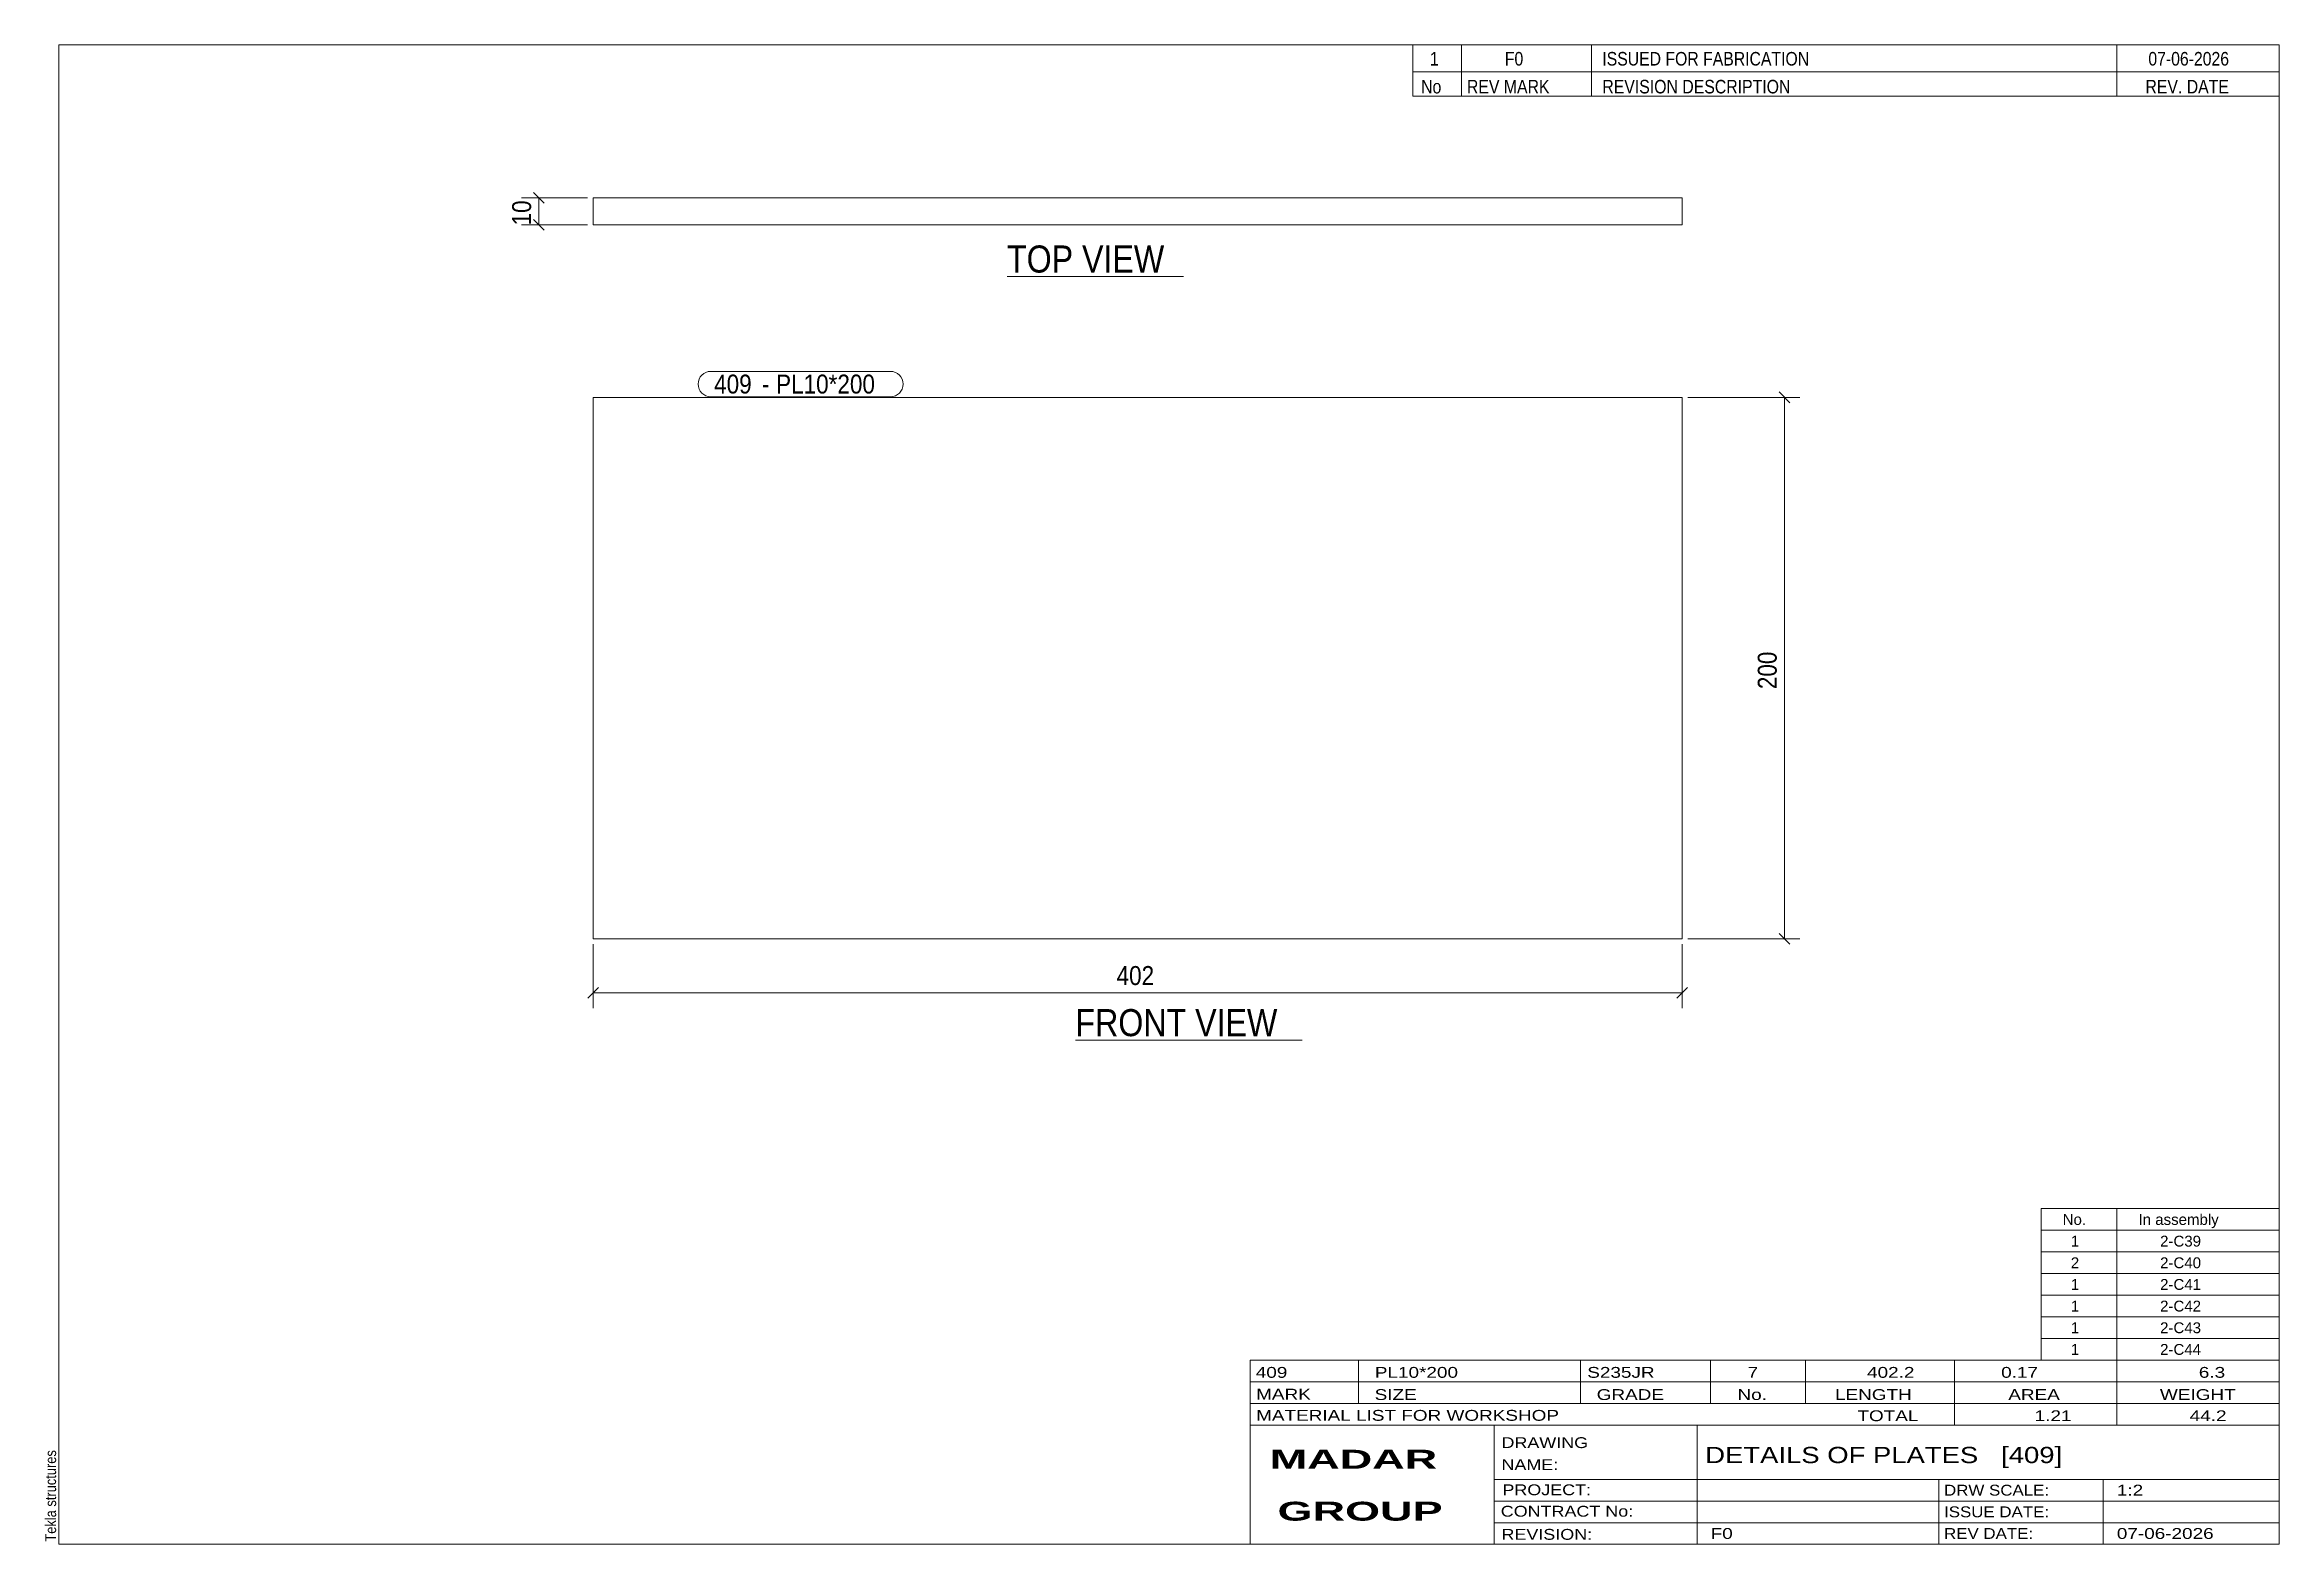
# Model space of a CAD drawing. Header units: millimetres. Extents: x 2 to 415, y 5 to 282.
import ezdxf

# ---------------------------------------------------------------- set-up
doc = ezdxf.new("R2010")
doc.units = ezdxf.units.MM
doc.linetypes.add('XKITLINE00', pattern=[0])
for name, color, linetype, lineweight in [('Dimensions', 7, 'Continuous', 0), ('DrawingSheet', 5, 'Continuous', 0), ('OtherObjectType', 7, 'Continuous', 0), ('Part', 2, 'Continuous', 0), ('PartMark', 7, 'Continuous', 0)]:
    doc.layers.add(name, color=color, linetype=linetype, lineweight=lineweight)
doc.styles.add('ARIAL', font='ARIAL.TTF')
doc.styles.add('ARIAL_BOLD', font='ARIALBD.TTF')
doc.styles.add('ARIAL_NARROW', font='ARIALN.TTF')

# ---------------------------------------------------------------- blocks, each defined once
blk = doc.blocks.new('*A1')
at = {"layer": 'Part', "color": 2, "linetype": 'XKITLINE00', "lineweight": 0}
for p, q in [((103.65, 216.86), (103.65, 116.86)), ((304.76, 216.86), (103.65, 216.86)), ((304.76, 116.86), (304.76, 216.86)), ((103.65, 116.86), (304.76, 116.86))]:
    blk.add_line(p, q, dxfattribs=at)
blk = doc.blocks.new('*A2')
at = {"layer": 'Part', "color": 2, "linetype": 'XKITLINE00', "lineweight": 0}
for p, q in [((304.76, 253.7), (103.65, 253.7)), ((103.65, 253.7), (103.65, 248.7)), ((304.76, 253.7), (304.76, 248.7)), ((304.76, 248.7), (103.65, 248.7))]:
    blk.add_line(p, q, dxfattribs=at)
blk = doc.blocks.new('*A3')
at = {"layer": 'DrawingSheet', "color": 5, "linetype": 'XKITLINE00', "lineweight": 0}
for p, q in [((415, 282), (5, 282)), ((5, 282), (5, 5)), ((415, 5), (415, 282)), ((5, 5), (415, 5))]:
    blk.add_line(p, q, dxfattribs=at)
at = {"layer": 'DrawingSheet', "color": 5, "style": 'ARIAL', "width": 0.85}
blk.add_text('Tekla structures', height=2, rotation=90, dxfattribs=at).set_placement((4.5, 5.5))
blk = doc.blocks.new('*A4')
at = {"layer": 'OtherObjectType', "color": 7, "linetype": 'XKITLINE00', "lineweight": 0}
for p, q in [((371, 67), (415, 67)), ((371, 63), (371, 67)), ((385, 63), (385, 67)), ((415, 63), (415, 67)), ((371, 63), (415, 63)), ((371, 59), (371, 63)), ((385, 59), (385, 63)), ((415, 59), (415, 63)), ((371, 59), (415, 59)), ((371, 55), (371, 59)), ((385, 55), (385, 59)), ((415, 55), (415, 59)), ((371, 55), (415, 55)), ((371, 51), (371, 55)), ((385, 51), (385, 55)), ((415, 51), (415, 55)), ((371, 51), (415, 51)), ((371, 47), (371, 51)), ((385, 47), (385, 51)), ((415, 47), (415, 51)), ((371, 47), (415, 47)), ((371, 43), (371, 47)), ((385, 43), (385, 47)), ((415, 43), (415, 47)), ((371, 43), (415, 43)), ((371, 39), (371, 43)), ((385, 39), (385, 43)), ((415, 39), (415, 43)), ((371, 39), (415, 39))]:
    blk.add_line(p, q, dxfattribs=at)
at = {"layer": 'OtherObjectType', "color": 7, "style": 'ARIAL_NARROW', "width": 1.211571}
for s, p in [('In assembly', (389, 64)), ('No.', (375, 64)), ('1', (376.5, 60)), ('2-C39', (392.99, 60)), ('2', (376.5, 56)), ('2-C40', (392.99, 56)), ('1', (376.5, 52)), ('2-C41', (392.99, 52)), ('1', (376.5, 48)), ('2-C42', (392.99, 48)), ('1', (376.5, 44)), ('2-C43', (392.99, 44)), ('1', (376.5, 40)), ('2-C44', (392.99, 40))]:
    blk.add_text(s, height=2, dxfattribs=at).set_placement(p)
blk = doc.blocks.new('*A5')
at = {"layer": 'OtherObjectType', "color": 7, "linetype": 'XKITLINE00', "lineweight": 0}
for p, q in [((255, 282), (415, 282)), ((415, 282), (255, 282)), ((255, 282), (255, 277)), ((264, 282), (264, 277)), ((288, 282), (288, 277)), ((385, 282), (385, 277)), ((415, 282), (415, 277)), ((255, 277), (415, 277)), ((255, 277), (255, 272.5)), ((255, 277), (415, 277)), ((264, 277), (264, 272.5)), ((288, 277), (288, 272.5)), ((385, 277), (385, 272.5)), ((415, 277), (415, 272.5)), ((415, 272.5), (255, 272.5))]:
    blk.add_line(p, q, dxfattribs=at)
at = {"layer": 'OtherObjectType', "color": 7, "style": 'ARIAL_NARROW'}
for s, width, p in [('1', 1.017001, (258.16, 278.15)), ('F0', 1.017001, (272, 278.15)), ('ISSUED FOR FABRICATION', 1.017001, (290, 278.15)), ('07-06-2026', 1.017001, (390.82, 278.15)), ('No', 1.02, (256.54, 273)), ('REV MARK', 1.02, (265, 273)), ('REVISION DESCRIPTION', 1.02, (290, 273)), ('REV. DATE', 1.02, (390.28, 273))]:
    blk.add_text(s, height=2.5, dxfattribs=dict(at, width=width)).set_placement(p)
blk = doc.blocks.new('*A6')
at = {"layer": 'OtherObjectType', "color": 7, "linetype": 'XKITLINE00', "lineweight": 0}
for p, q in [((225, 39), (415, 39)), ((225, 39), (225, 35)), ((225, 39), (415, 39)), ((245, 35), (245, 39)), ((286, 35), (286, 39)), ((310, 35), (310, 39)), ((327.5, 35), (327.5, 39)), ((355, 35), (355, 39)), ((385, 35), (385, 39)), ((415, 35), (415, 39)), ((225, 35), (415, 35)), ((225, 35), (225, 5)), ((225, 35), (415, 35)), ((245, 31), (245, 35)), ((286, 31), (286, 35)), ((310, 31), (310, 35)), ((327.5, 31), (327.5, 35)), ((355, 31), (355, 35)), ((385, 31), (385, 35)), ((415, 31), (415, 35)), ((225, 31), (415, 31)), ((355, 27), (355, 31)), ((385, 27), (385, 31)), ((415, 27), (415, 31)), ((225, 27), (415, 27)), ((270, 21), (270, 27)), ((307.5, 17), (307.5, 27)), ((415, 21), (415, 27)), ((270, 21), (270, 5)), ((415, 17), (415, 21)), ((270, 17), (415, 17)), ((307.5, 5), (307.5, 17)), ((352.16, 13), (352.16, 17)), ((382.5, 5), (382.5, 17)), ((415, 13), (415, 17)), ((270, 13), (415, 13)), ((352.16, 5), (352.16, 13)), ((415, 9), (415, 13)), ((270, 9), (415, 9)), ((415, 5), (415, 9)), ((225, 5), (415, 5)), ((262.5, 5), (415, 5))]:
    blk.add_line(p, q, dxfattribs=at)
at = {"layer": 'OtherObjectType', "color": 7, "style": 'ARIAL_NARROW'}
for s, height, width, p in [('409', 2, 1.525501, (226.01, 35.76)), ('PL10*200', 2, 1.525501, (248, 35.76)), ('S235JR', 2, 1.525501, (287.22, 35.76)), ('7', 2, 1.525501, (316.82, 35.76)), ('402.2', 2, 1.525501, (338.88, 35.76)), ('0.17', 2, 1.525501, (363.64, 35.76)), ('6.3', 2, 1.525501, (400.14, 35.76)), ('MARK', 2, 1.525501, (226.08, 31.73)), ('SIZE', 2, 1.525501, (247.96, 31.66)), ('GRADE', 2, 1.525501, (288.96, 31.66)), ('No.', 2, 1.525501, (314.96, 31.66)), ('LENGTH', 2, 1.525501, (332.96, 31.66)), ('AREA', 2, 1.525501, (364.96, 31.66)), ('WEIGHT', 2, 1.525501, (392.96, 31.66)), ('MATERIAL LIST FOR WORKSHOP', 2, 1.525501, (226.08, 27.82)), ('TOTAL', 2, 1.525501, (337.1, 27.75)), ('1.21', 2, 1.525501, (369.83, 27.75)), ('44.2', 2, 1.525501, (398.45, 27.75)), ('DRAWING', 2, 1.445, (271.38, 22.78)), ('NAME:', 2, 1.445, (271.38, 18.72)), ('DETAILS OF PLATES   [409]', 3, 1.474651, (309, 20)), ('PROJECT:', 2, 1.445, (271.55, 14.07)), ('DRW SCALE:', 2, 1.36, (353.1, 14)), ('1:2', 2, 1.525501, (385, 14)), ('CONTRACT No:', 2, 1.445, (271.25, 10.11)), ('ISSUE DATE:', 2, 1.36, (353.1, 10)), ('REVISION:', 2, 1.445, (271.38, 5.84)), ('F0', 2, 1.525501, (310, 6)), ('REV DATE:', 2, 1.36, (353.1, 6)), ('07-06-2026', 2, 1.525501, (385, 6))]:
    blk.add_text(s, height=height, dxfattribs=dict(at, width=width)).set_placement(p)
at = {"layer": 'OtherObjectType', "color": 1, "style": 'ARIAL_BOLD', "width": 1.7}
for s, p in [('MADAR ', (228.58, 18.97)), ('GROUP', (230.03, 9.37))]:
    blk.add_text(s, height=3.5, dxfattribs=at).set_placement(p)
blk = doc.blocks.new('*A7')
at = {"layer": 'Dimensions', "color": 7, "linetype": 'XKITLINE00', "lineweight": 0}
for p, q in [((103.65, 115.86), (103.65, 104.06)), ((304.76, 115.86), (304.76, 104.06)), ((104.64, 107.85), (102.66, 105.87)), ((305.75, 107.85), (303.77, 105.87)), ((103.65, 106.86), (304.76, 106.86))]:
    blk.add_line(p, q, dxfattribs=at)
at = {"layer": 'Dimensions', "color": 3}
for p in [(103.65, 106.86), (304.76, 106.86)]:
    blk.add_point(p, dxfattribs=at)
at = {"layer": 'Dimensions', "color": 3, "style": 'ARIAL', "width": 0.85}
blk.add_text('402', height=3.5, dxfattribs=at).set_placement((200.31, 108.31))
blk = doc.blocks.new('*A8')
at = {"layer": 'Dimensions', "color": 7, "linetype": 'XKITLINE00', "lineweight": 0}
for p, q in [((305.76, 216.86), (326.45, 216.86)), ((322.66, 217.85), (324.64, 215.87)), ((323.65, 116.86), (323.65, 216.86)), ((305.76, 116.86), (326.45, 116.86)), ((322.66, 117.85), (324.64, 115.87))]:
    blk.add_line(p, q, dxfattribs=at)
at = {"layer": 'Dimensions', "color": 3}
for p in [(323.65, 216.86), (323.65, 116.86)]:
    blk.add_point(p, dxfattribs=at)
at = {"layer": 'Dimensions', "color": 3, "style": 'ARIAL', "width": 0.85}
blk.add_text('200', height=3.5, rotation=90.0002, dxfattribs=at).set_placement((322.2, 162.96))
blk = doc.blocks.new('*A9')
at = {"layer": 'PartMark', "color": 7, "linetype": 'XKITLINE00', "lineweight": 0}
for p, q in [((125.4, 221.66), (158.55, 221.66)), ((125.4, 216.96), (158.55, 216.96))]:
    blk.add_line(p, q, dxfattribs=at)
for centre, start, end in [((125.4, 219.31), 90, 270), ((158.55, 219.31), 270, 90)]:
    blk.add_arc(centre, 2.35, start, end, dxfattribs=at)
at = {"layer": 'PartMark', "color": 1, "style": 'ARIAL', "width": 0.85}
blk.add_text('409', height=3.5, dxfattribs=at).set_placement((126, 217.56))
at = {"layer": 'PartMark', "color": 3, "style": 'ARIAL', "width": 0.85}
for s, p in [('-', (134.84, 217.56)), ('PL10*200', (137.44, 217.56))]:
    blk.add_text(s, height=3.5, dxfattribs=at).set_placement(p)
blk = doc.blocks.new('*A10')
at = {"layer": 'OtherObjectType', "color": 7, "linetype": 'XKITLINE00', "lineweight": 0}
blk.add_line((192.72, 98.11), (234.58, 98.11), dxfattribs=at)
at = {"layer": 'OtherObjectType', "color": 3, "style": 'ARIAL', "width": 0.85}
blk.add_text('FRONT VIEW', height=5, dxfattribs=at).set_placement((192.72, 98.86))
blk = doc.blocks.new('*A11')
at = {"layer": 'Dimensions', "color": 7, "linetype": 'XKITLINE00', "lineweight": 0}
for p, q in [((102.65, 253.7), (90.45, 253.7)), ((92.66, 254.69), (94.64, 252.71)), ((93.65, 248.7), (93.65, 253.7)), ((102.65, 248.7), (90.45, 248.7)), ((92.66, 249.69), (94.64, 247.71))]:
    blk.add_line(p, q, dxfattribs=at)
at = {"layer": 'Dimensions', "color": 3}
for p in [(93.65, 253.7), (93.65, 248.7)]:
    blk.add_point(p, dxfattribs=at)
at = {"layer": 'Dimensions', "color": 3, "style": 'ARIAL', "width": 0.85}
blk.add_text('10', height=3.5, rotation=90.0002, dxfattribs=at).set_placement((92.2, 248.61))
blk = doc.blocks.new('*A12')
at = {"layer": 'OtherObjectType', "color": 7, "linetype": 'XKITLINE00', "lineweight": 0}
blk.add_line((180.08, 239.16), (212.68, 239.16), dxfattribs=at)
at = {"layer": 'OtherObjectType', "color": 3, "style": 'ARIAL', "width": 0.85}
blk.add_text('TOP VIEW', height=5, dxfattribs=at).set_placement((180.08, 239.91))

msp = doc.modelspace()

# ---------------------------------------------------------------- block references
at = {"lineweight": 0}
for name in ['*A3', '*A5', '*A11', '*A2', '*A12', '*A9', '*A1', '*A8', '*A7', '*A10', '*A4', '*A6']:
    msp.add_blockref(name, (0, 0), dxfattribs=at)

doc.saveas('drawing.dxf')
